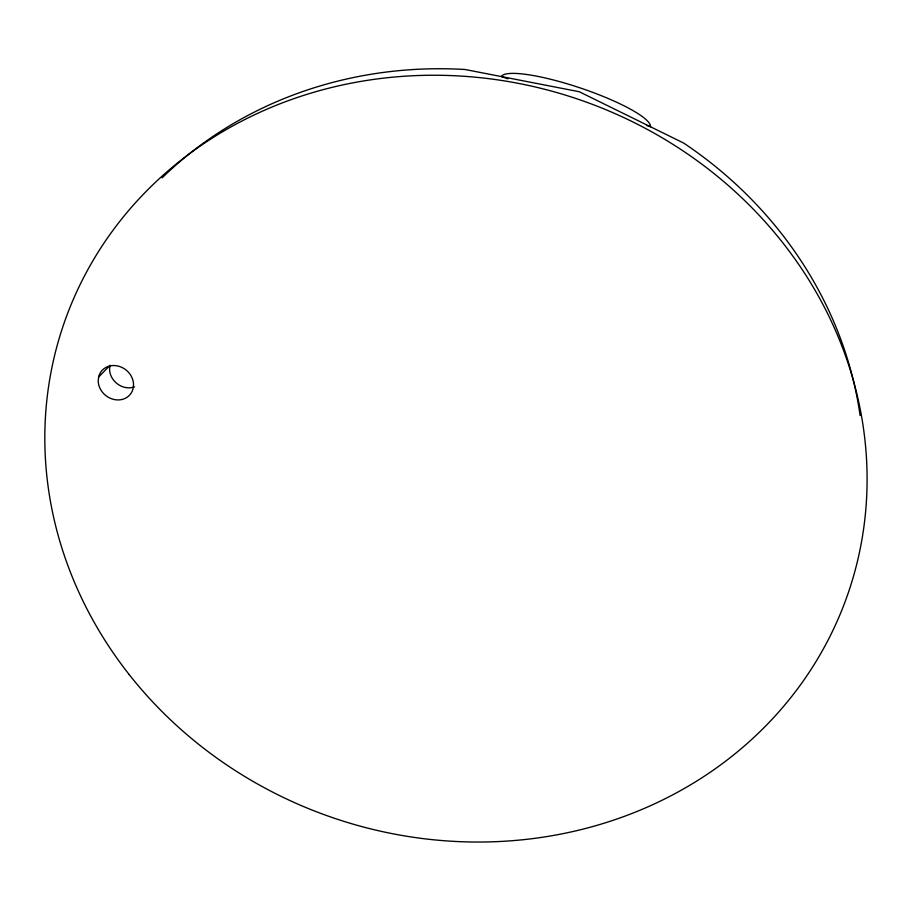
<?xml version="1.0" encoding="UTF-8"?>
<svg xmlns="http://www.w3.org/2000/svg" width="909" height="909" viewBox="0 0 909 909"><rect width="100%" height="100%" fill="white"/><g stroke="black" fill="none" stroke-linecap="round" stroke-linejoin="round"><path stroke-width="1.36" d="M110.023 365.316L109.546 369.077A18.146 16.067 39.1 0 0 134.623 386.859M98.672 377.019L109.08 366.293M507.926 78.788L501.268 76.549A78.799 15.021 18.6 0 1 580.578 88.059A78.799 15.021 18.6 0 1 650.503 126.76L646.504 125.419M162.132 177.846A406.618 373.622 18.8 0 1 465.033 69.493L579.215 91.729L683.648 143.054A406.618 373.622 18.8 0 1 860.096 415.538M98.74 376.485L98.195 380.848A18.51 16.317 38.8 0 0 113.716 399.426A18.51 16.317 38.8 0 0 132.964 389.12L133.543 384.768A18.51 16.317 38.8 0 0 118.022 366.043A18.51 16.317 38.8 0 0 98.74 376.485M129.078 674.433A414.64 379.61 18.8 0 0 835.36 625.187A414.64 379.61 18.8 0 0 403.437 76.299A414.64 379.61 18.8 0 0 129.078 674.433"/></g></svg>
